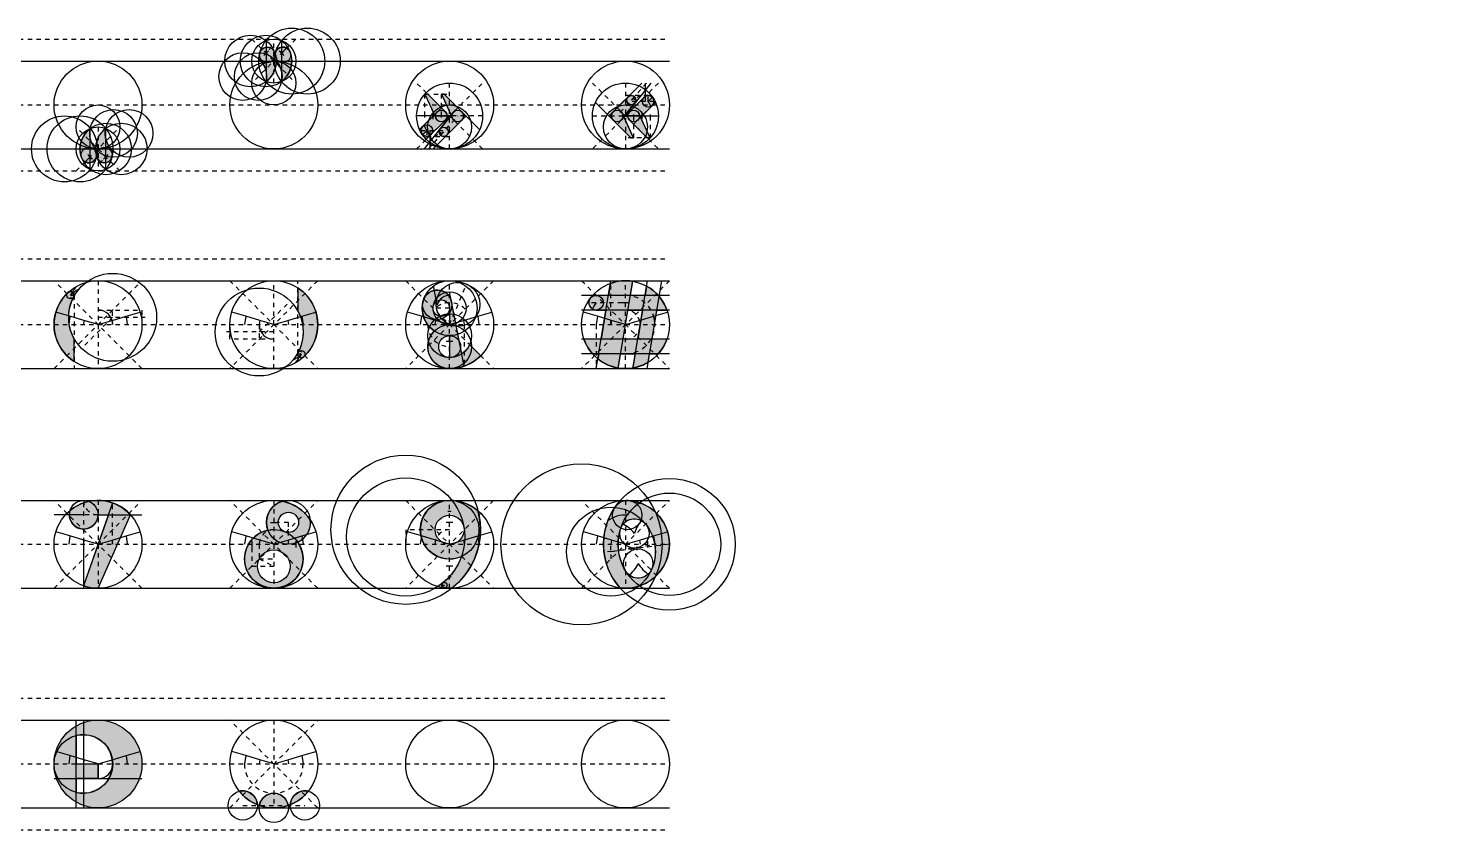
# Model space of a CAD drawing. Header units: millimetres. Extents: x -0.6 to 55.4, y -1.3 to 34.5.
# Drawn here: x 23.41 to 55.39, y -0.5 to 17.75 of the extents above; entities that cross this region are included whole.
import ezdxf

# ---------------------------------------------------------------- set-up
doc = ezdxf.new("R2010")
doc.units = ezdxf.units.MM
doc.linetypes.add('ACAD_ISO02W100', pattern=[15, 12, -3])
doc.linetypes.add('ACAD_ISO03W100', pattern=[30, 12, -18])
for name, color, linetype in [('GUIDES', 252, 'Continuous'), ('guides_minor', 12, 'Continuous'), ('Lettering', 7, 'Continuous'), ('LINES', 252, 'Continuous'), ('Outlines', 5, 'Continuous')]:
    doc.layers.add(name, color=color, linetype=linetype)
pattern_1 = [(0, (4.5794, 7.6645), (0, 6.985), [5.08, -1.905]), (90, (4.5794, 7.6645), (-6.985, 4e-16), [5.08, -1.905])]

msp = doc.modelspace()

# ---------------------------------------------------------------- hatches: boundary and pattern name
at = {"layer": 'Lettering'}
h = msp.add_hatch(color=256, dxfattribs=at)
h.dxf.hatch_style = 1
h.paths.add_polyline_path([(29.176, 16.532, 0.330286), (29.373, 17.202, 0.782711), (29.032, 17.165, 0.000803), (29.032, 17.167, 0.002821), (29.03, 17.158, 0.840786), (28.682, 17.185, 0.047324), (28.661, 17.045, -0.265301), (28.823, 16.532, 0.236068), (29.056, 17.002, -0.236068)])
h.paths.add_polyline_path([(29.054, 17.054), (29.053, 17.054, 0.000587), (29.053, 17.055, 0.001555)], flags=16)
h = msp.add_hatch(color=256, dxfattribs=at)
h.dxf.hatch_style = 1
h.paths.add_polyline_path([(32.906, 15.844), (32.504, 16.246), (32.437, 16.246), (32.653, 15.778), (32.386, 15.511, 0.352155), (32.368, 15.346, 0.054159), (32.469, 15.22), (32.906, 15.656, 0.414214)])
h.paths.add_polyline_path([(33.281, 15.844), (32.879, 16.246), (32.812, 16.246), (33.033, 15.768), (32.784, 15.454, 0.626962), (32.866, 15.285), (32.909, 15.285), (33.281, 15.656, 0.414214)])
h = msp.add_hatch(color=256, dxfattribs=at)
h.dxf.hatch_style = 1
h.paths.add_polyline_path([(37.53, 16.28), (37.465, 16.215), (37.52, 16.215, -0.198912), (37.614, 16.176), (37.615, 16.178, 0.044457)], flags=17)
h.paths.add_polyline_path([(37.632, 16.154, -0.143211), (37.652, 16.083, -0.169861), (37.624, 16), (37.625, 16), (37.683, 16.059, 0.036252)])
h.paths.add_polyline_path([(37.093, 15.656), (37.496, 15.254), (37.562, 15.254), (37.346, 15.722), (37.614, 15.989, 0.352155), (37.632, 16.154, 0.054159), (37.53, 16.28), (37.093, 15.844, 0.414214)])
h.paths.add_polyline_path([(36.718, 15.656), (37.121, 15.254), (37.187, 15.254), (36.967, 15.732), (37.215, 16.046, 0.626962), (37.133, 16.215), (37.09, 16.215), (36.718, 15.844, 0.414214)])
h = msp.add_hatch(color=256, dxfattribs=at)
h.dxf.hatch_style = 1
h.paths.add_polyline_path([(24.823, 15.468, 0.330286), (24.626, 14.798, 0.782711), (24.967, 14.835, 0.000803), (24.968, 14.833, 0.002821), (24.97, 14.842, 0.840786), (25.317, 14.815, 0.047324), (25.339, 14.955, -0.265301), (25.176, 15.468, 0.236068), (24.944, 14.998, -0.236068)])
h.paths.add_polyline_path([(24.946, 14.946), (24.946, 14.946, 0.000587), (24.946, 14.945, 0.001555)], flags=16)
h = msp.add_hatch(dxfattribs=at)
h.set_pattern_fill('ANGLE', color=256)
h.set_pattern_definition([(0, (6.027, 7.663), (0, 6.985), [5.08, -1.905]), (90, (6.027, 7.663), (-6.985, 4e-16), [5.08, -1.905])])
h.paths.add_polyline_path([(51.121, 12.626, 0.137609), (50.68, 12.937), (50.542, 12.132), (49.826, 12.848, 0.059556), (49.639, 12.702), (50.493, 11.848), (50.404, 11.329, -0.414214), (50.019, 11.057), (50.018, 11.05, 0.224118), (50.867, 11.14)])
h = msp.add_hatch(dxfattribs=at)
h.set_pattern_fill('ANGLE', color=256)
h.set_pattern_definition([(0, (6.035, 7.668), (0, 6.985), [5.08, -1.905]), (90, (6.035, 7.668), (-6.985, 4e-16), [5.08, -1.905])])
h.paths.add_polyline_path([(51.13, 12.631, 0.137609), (50.688, 12.942), (50.55, 12.138), (49.834, 12.853, 0.059556), (49.648, 12.707), (50.501, 11.853), (50.412, 11.334, -0.414214), (50.027, 11.062), (50.026, 11.055, 0.224118), (50.875, 11.145)])
h = msp.add_hatch(dxfattribs=at)
h.set_pattern_fill('ANGLE', color=256)
h.set_pattern_definition([(0, (4.5794, 7.6645), (0, 6.985), [5.08, -1.905]), (90, (4.5794, 7.6645), (-6.985, 4e-16), [5.08, -1.905])])
h.paths.add_polyline_path([(54.166, 12.648, 0.119535), (53.832, 12.314), (54.186, 11.961, -0.414214), (54.186, 11.627), (53.832, 11.273, 0.119535), (54.166, 10.94), (54.686, 11.461), (55.207, 10.94, 0.059556), (55.393, 11.087), (54.853, 11.627, -0.414214), (54.853, 11.961), (55.393, 12.501, 0.059556), (55.207, 12.648), (54.686, 12.127)])
h = msp.add_hatch(dxfattribs=at)
h.set_pattern_fill('ANGLE', color=256)
h.set_pattern_definition(pattern_1)
h.paths.add_polyline_path([(54.166, 12.648, 0.119535), (53.832, 12.314), (54.186, 11.961, -0.414214), (54.186, 11.627), (53.832, 11.273, 0.119535), (54.166, 10.94), (54.686, 11.461), (55.207, 10.94, 0.059556), (55.393, 11.087), (54.853, 11.627, -0.414214), (54.853, 11.961), (55.393, 12.501, 0.059556), (55.207, 12.648), (54.686, 12.127)])
h = msp.add_hatch(dxfattribs=at)
h.set_pattern_fill('ANGLE', color=256)
h.set_pattern_definition(pattern_1)
h.paths.add_polyline_path([(54.166, 12.648, 0.119535), (53.832, 12.314), (54.186, 11.961, -0.414214), (54.186, 11.627), (53.832, 11.273, 0.119535), (54.166, 10.94), (54.686, 11.461), (55.207, 10.94, 0.059556), (55.393, 11.087), (54.853, 11.627, -0.414214), (54.853, 11.961), (55.393, 12.501, 0.059556), (55.207, 12.648), (54.686, 12.127)])
h = msp.add_hatch(dxfattribs=at)
h.set_pattern_fill('ANGLE', color=256)
h.set_pattern_definition(pattern_1)
h.paths.add_polyline_path([(54.166, 12.648, 0.119535), (53.832, 12.314), (54.186, 11.961, -0.414214), (54.186, 11.627), (53.832, 11.273, 0.119535), (54.166, 10.94), (54.686, 11.461), (55.207, 10.94, 0.059556), (55.393, 11.087), (54.853, 11.627, -0.414214), (54.853, 11.961), (55.393, 12.501, 0.059556), (55.207, 12.648), (54.686, 12.127)])
h = msp.add_hatch(dxfattribs=at)
h.set_pattern_fill('ANGLE', color=256)
h.set_pattern_definition(pattern_1)
h.paths.add_polyline_path([(54.166, 12.648, 0.119535), (53.832, 12.314), (54.186, 11.961, -0.414214), (54.186, 11.627), (53.832, 11.273, 0.119535), (54.166, 10.94), (54.686, 11.461), (55.207, 10.94, 0.059556), (55.393, 11.087), (54.853, 11.627, -0.414214), (54.853, 11.961), (55.393, 12.501, 0.059556), (55.207, 12.648), (54.686, 12.127)])
h = msp.add_hatch(color=256, dxfattribs=at)
h.dxf.hatch_style = 1
h.paths.add_polyline_path([(29.707, 10.293), (29.703, 10.297, -0.102004), (29.683, 10.27, 0.008293)])
h.paths.add_polyline_path([(29.543, 11.84), (29.543, 11.543), (29.707, 11.707, 0.052899)])
h.paths.add_polyline_path([(29.707, 11.707), (29.543, 11.543), (29.543, 11.315, -0.036803), (29.604, 11.181), (29.638, 11.192), (29.958, 11.288, 0.124073)])
h.paths.add_polyline_path([(29.638, 11.192), (29.604, 11.181, -0.047039), (29.653, 11), (29.667, 11)])
h.paths.add_polyline_path([(29.958, 11.288), (29.638, 11.192), (29.667, 11), (30, 11, 0.073037)])
h.paths.add_polyline_path([(30, 11), (29.653, 11, -0.041886), (29.667, 10.833, -0.106407), (29.578, 10.422), (29.707, 10.293, 0.198912)])
h.paths.add_polyline_path([(29.578, 10.422, -0.014617), (29.552, 10.369, -0.170716), (29.593, 10.407)])
h.paths.add_polyline_path([(29.593, 10.407, 0.170716), (29.552, 10.369, 0.121212), (29.543, 10.331), (29.626, 10.331, -0.019238), (29.585, 10.258, 0.446513), (29.703, 10.297)])
h.paths.add_polyline_path([(29.626, 10.331), (29.543, 10.331, 0.178551), (29.563, 10.277, 0.022739)], flags=17)
h.paths.add_polyline_path([(29.626, 10.331, -0.022739), (29.563, 10.277, 0.08598), (29.585, 10.258, 0.019238)], flags=17)
h = msp.add_hatch(color=256, dxfattribs=at)
h.dxf.hatch_style = 1
h.paths.add_polyline_path([(37.481, 11.876), (37.446, 11.667), (37.113, 11.667), (37.166, 11.986, 0.129582), (36.659, 11.94), (36.613, 11.667), (36.335, 11.667), (36.335, 11.667, 0.003093), (36.333, 11.667), (36.255, 11.667, 0.021561), (36.2, 11.6, 0.618039), (36.333, 11.333), (36.557, 11.333), (36.446, 10.667), (36.057, 10.667, 0.097779), (36.254, 10.333), (36.391, 10.333), (36.372, 10.222, 0.129582), (36.837, 10.013), (36.891, 10.333), (37.224, 10.333), (37.171, 10.015, 0.093805), (37.519, 10.145), (37.551, 10.333), (37.745, 10.333, 0.097779), (37.943, 10.667), (37.606, 10.667), (37.717, 11.333), (37.943, 11.333, 0.184196)])
h.paths.add_polyline_path([(37.057, 11.333), (37.391, 11.333), (37.28, 10.667), (36.946, 10.667)], flags=16)
h.paths.add_polyline_path([(36.502, 11.5), (36.5, 11.5, 0.003093), (36.5, 11.502)], flags=16)
h = msp.add_hatch(color=256, dxfattribs=at)
h.dxf.hatch_style = 1
h.paths.add_polyline_path([(24.317, 11.73, 0.008293), (24.293, 11.707), (24.297, 11.703, -0.102004)])
h.paths.add_polyline_path([(24.415, 11.742, 0.446513), (24.297, 11.703), (24.407, 11.593, 0.298096), (24.457, 11.669), (24.374, 11.669, -0.019238)])
h.paths.add_polyline_path([(24.415, 11.742, 0.019238), (24.374, 11.669, -0.022739), (24.437, 11.723, 0.08598)], flags=17)
h.paths.add_polyline_path([(24.437, 11.723, 0.022739), (24.374, 11.669), (24.457, 11.669, 0.178551)], flags=17)
h.paths.add_polyline_path([(24.297, 11.703, 0.103356), (24.29, 11.669, 0.540718), (24.407, 11.593)], flags=17)
h.paths.add_polyline_path([(24.447, 11.631, -0.170716), (24.407, 11.593), (24.422, 11.578, -0.014617)])
h.paths.add_polyline_path([(24.422, 11.578), (24.407, 11.593, -0.540718), (24.29, 11.669, -0.103356), (24.297, 11.703), (24.293, 11.707, 0.124073), (24.042, 11.288), (24.334, 11.2, -0.097995)])
h.paths.add_polyline_path([(24.333, 11.167, -0.008325), (24.334, 11.2), (24.042, 11.288, 0.073037), (24, 11), (24.333, 11), (24.34, 11.048, -0.02973)])
h.paths.add_polyline_path([(24.34, 11.048), (24.333, 11), (24.347, 11, -0.012142)])
h.paths.add_polyline_path([(24.347, 11), (24.333, 11), (24, 11, 0.198912), (24.293, 10.293), (24.457, 10.457), (24.457, 10.685, -0.083988)])
h.paths.add_polyline_path([(24.457, 10.457), (24.293, 10.293, 0.052899), (24.457, 10.16)])
h = msp.add_hatch(color=256, dxfattribs=at)
h.dxf.hatch_style = 1
h.paths.add_polyline_path([(32.398, 11.544, 0.323424), (32.65, 10.856, 0.672955), (33, 10, 0.198912), (33.707, 10.293), (33.455, 10.545, -0.139919), (33.278, 10.336), (33.046, 11.518, 0.789632)])
h.paths.add_polyline_path([(33, 11.375), (33, 11, 0.00084), (33.001, 10.999, 0.000624), (33, 10.999, -0.415403), (32.624, 11.376), (32.624, 11.376, -0.996761)], flags=16)
h.paths.add_polyline_path([(33, 10.749), (33, 10.251, -1)], flags=16)
h = msp.add_hatch(color=256, dxfattribs=at)
h.dxf.hatch_style = 1
h.paths.add_polyline_path([(24.362, 6.77, 1.162213), (25, 6.674), (25.238, 6.674), (24.667, 5.057, 0.085164), (25, 5), (25.739, 6.674, 0.400448)])
h = msp.add_hatch(color=256, dxfattribs=at)
h.dxf.hatch_style = 1
h.paths.add_polyline_path([(29.83, 6.558, 0.198068), (29.196, 6.981, 0.44068), (28.867, 6.32, 3.341796), (29.547, 6.048, 0.321792)])
h.paths.add_polyline_path([(29.102, 6.5, -1), (29.564, 6.5, -1)], flags=16)
h.paths.add_polyline_path([(29.373, 5.5, -1), (28.627, 5.5, -1)], flags=16)
h = msp.add_hatch(color=256, dxfattribs=at)
h.dxf.hatch_style = 1
h.paths.add_polyline_path([(33.644, 6.765, 0.176708), (33, 7, 1.232022), (33.268, 5.723, -0.140372), (32.841, 5.119, 0.661315), (32.872, 5.008, 0.046041), (33.056, 5.002, 0.297645)])
h.paths.add_polyline_path([(33.33, 6.333, -1), (32.67, 6.333, -1)], flags=16)
h = msp.add_hatch(color=256, dxfattribs=at)
h.dxf.hatch_style = 1
h.paths.add_polyline_path([(37.062, 6.998, 0.262398), (36.768, 6.855, 0.345214), (36.875, 5.008, 1.031897)])
h.paths.add_polyline_path([(37.461, 6.461), (37.461, 6.461, -0.277398), (37.596, 5.429, -0.60543), (37.007, 5.388, -0.21727), (36.886, 6.348, -0.594938)], flags=16)
h = msp.add_hatch(color=256, dxfattribs=at)
h.dxf.hatch_style = 1
edge = h.paths.add_edge_path(flags=16)
edge.add_line((24.5, 1.645), (24.5, 1))
edge.add_line((24.5, 1), (25, 1))
edge.add_line((25, 1), (25, 0.667))
edge.add_line((25, 0.667), (24.5, 0.667))
edge.add_line((24.5, 0.667), (24.5, 0.355))
edge.add_arc((24.667, 1), 0.667, 255.5225, 464.4775)
edge = h.paths.add_edge_path()
edge.add_arc((25, 1), 1, 0, 360)
h = msp.add_hatch(color=256, dxfattribs=at)
h.dxf.hatch_style = 1
edge = h.paths.add_edge_path()
edge.add_arc((28.293, 0.056), 0.333, 2.9408, 103.4147)
edge.add_arc((29, 1), 1, 218.3312, 248.0244)
edge = h.paths.add_edge_path()
edge.add_arc((29, 0), 0.333, 9.5941, 170.4059)
edge.add_arc((29, 1), 1, 250.8119, 289.1881)
edge = h.paths.add_edge_path()
edge.add_arc((29.707, 0.056), 0.333, 76.5853, 177.0592)
edge.add_arc((29, 1), 1, 291.9756, 321.6688)

# ---------------------------------------------------------------- linework, layer by layer
at = {"layer": 'GUIDES'}
for centre, radius in [((29, 17), 0.5), ((25, 16), 1), ((29, 16), 1), ((29, 16.5), 0.5), ((33, 16), 1), ((37, 16), 1), ((33, 15.75), 0.75), ((37, 15.75), 0.75), ((25, 15.5), 0.5), ((33, 15.5), 0.5), ((37, 15.5), 0.5), ((37, 15.5), 0.5), ((25, 15), 0.5), ((25, 11), 1), ((29, 11), 1), ((33, 11), 1), ((37, 11), 1), ((25, 6), 1), ((29, 6), 1), ((33, 6), 1), ((37, 6), 1), ((25, 1), 1), ((25, 1), 1), ((29, 1), 1), ((33, 1), 1), ((37, 1), 1)]:
    msp.add_circle(centre, radius, dxfattribs=at)
at = {"layer": 'guides_minor', "linetype": 'ACAD_ISO02W100', "ltscale": 0.001}
for p, q in [((29.5, 17.5), (28.5, 16.5)), ((28.5, 17.5), (29.5, 16.5)), ((29, 16.5), (29, 17.5)), ((33.75, 15), (32.25, 16.5)), ((32.25, 15), (33.75, 16.5)), ((33, 15), (33, 16.5)), ((36.25, 16.5), (37.75, 15)), ((37.75, 16.5), (36.25, 15)), ((37, 16.5), (37, 15)), ((33.75, 15.75), (32.25, 15.75)), ((36.25, 15.75), (37.75, 15.75)), ((24.5, 14.5), (25.5, 15.5)), ((25.5, 14.5), (24.5, 15.5)), ((25, 15.5), (25, 14.5)), ((26, 10), (24, 12)), ((24, 10), (26, 12)), ((25, 12), (25, 10)), ((28, 12), (30, 10)), ((30, 12), (28, 10)), ((29, 10), (29, 12)), ((32, 12), (34, 10)), ((34, 12), (32, 10)), ((33, 10), (33, 12)), ((36.002, 12), (38.002, 10)), ((38.002, 12), (36.002, 10)), ((37.002, 10), (37.002, 12)), ((26, 5), (24, 7)), ((24, 5), (26, 7)), ((25, 7), (25, 5)), ((30, 5), (28, 7)), ((28, 5), (30, 7)), ((29, 7), (29, 5)), ((32, 7), (34, 5)), ((34, 7), (32, 5)), ((33, 5), (33, 7)), ((38, 5), (36, 7)), ((36, 5), (38, 7)), ((37, 7), (37, 5)), ((30, 0), (28, 2)), ((28, 0), (30, 2)), ((29, 2), (29, 0))]:
    msp.add_line(p, q, dxfattribs=at)
at = {"layer": 'guides_minor'}
for p, q in [((28.823, 17.468), (28.823, 16.532)), ((29.176, 17.468), (29.176, 16.532)), ((29.176, 17.177), (29.353, 17.354)), ((28.77, 17.124), (28.876, 17.23)), ((29.23, 17.124), (29.123, 17.23)), ((37.375, 16.5), (36.625, 15.75)), ((37.575, 16.5), (36.916, 15.668)), ((37.454, 16.083), (37.454, 16.5)), ((32.437, 16.246), (32.692, 15.694)), ((32.812, 16.246), (33.067, 15.694)), ((33.683, 15.441), (32.879, 16.246)), ((36.316, 16.059), (37.121, 15.254)), ((37.683, 16.059), (37.187, 15.562)), ((37.615, 16.178), (37.52, 16.083)), ((33, 15.75), (32.25, 15.75)), ((32.316, 15.441), (32.812, 15.938)), ((32.425, 15), (33.083, 15.832)), ((32.437, 15.713), (32.437, 15.787)), ((32.625, 15.675), (32.625, 15.825)), ((32.625, 15.75), (33, 15.75)), ((32.625, 15), (33.375, 15.75)), ((32.812, 15.713), (32.812, 15.787)), ((37.187, 15.254), (36.933, 15.806)), ((37, 15.75), (37.75, 15.75)), ((37.375, 15.75), (37, 15.75)), ((37.187, 15.787), (37.187, 15.713)), ((37.562, 15.254), (37.308, 15.806)), ((37.375, 15.825), (37.375, 15.675)), ((37.562, 15.787), (37.562, 15.713)), ((24.823, 14.532), (24.823, 15.468)), ((25.176, 14.532), (25.176, 15.468)), ((32.384, 15.322), (32.48, 15.417)), ((32.546, 15.417), (32.546, 15)), ((24.823, 14.823), (24.646, 14.646)), ((24.77, 14.876), (24.876, 14.77)), ((25.23, 14.876), (25.123, 14.77)), ((32.718, 11.454), (32.634, 11.882)), ((36.335, 10), (36.669, 12)), ((36.835, 10), (37.169, 12)), ((37.169, 10), (37.502, 12)), ((37.495, 10), (37.828, 12)), ((33.333, 10.057), (33, 11.75)), ((38.002, 11.667), (36.002, 11.667)), ((24.361, 11.192), (24.042, 11.288)), ((25.638, 11.192), (25.958, 11.288)), ((28.361, 11.192), (28.042, 11.288)), ((29.638, 11.192), (29.958, 11.288)), ((32.361, 11.192), (32.042, 11.288)), ((33.638, 11.192), (33.958, 11.288)), ((38, 11.333), (36, 11.333)), ((36.363, 11.192), (36.044, 11.288)), ((37.077, 11.5), (36.927, 11.5)), ((37.64, 11.192), (37.96, 11.288)), ((24.361, 11.192), (24.333, 11)), ((24.681, 11.096), (24.361, 11.192)), ((24.681, 11.096), (24.667, 11)), ((25, 11), (24.681, 11.096)), ((25, 11), (25.319, 11.096)), ((25.319, 11.096), (25.638, 11.192)), ((25.319, 11.096), (25.333, 11)), ((25.638, 11.192), (25.667, 11)), ((28.361, 11.192), (28.333, 11)), ((28.681, 11.096), (28.361, 11.192)), ((28.681, 11.096), (28.667, 11)), ((29, 11), (28.681, 11.096)), ((29, 11), (29.319, 11.096)), ((29.319, 11.096), (29.638, 11.192)), ((29.319, 11.096), (29.333, 11)), ((29.638, 11.192), (29.667, 11)), ((32.361, 11.192), (32.333, 11)), ((32.681, 11.096), (32.361, 11.192)), ((32.681, 11.096), (32.667, 11)), ((33, 11), (32.681, 11.096)), ((33, 11), (33.319, 11.096)), ((33.319, 11.096), (33.638, 11.192)), ((33.319, 11.096), (33.333, 11)), ((33.638, 11.192), (33.667, 11)), ((36.363, 11.192), (36.335, 11)), ((36.683, 11.096), (36.363, 11.192)), ((36.683, 11.096), (36.669, 11)), ((37.002, 11), (36.683, 11.096)), ((37.002, 11), (37.321, 11.096)), ((37.321, 11.096), (37.64, 11.192)), ((37.321, 11.096), (37.335, 11)), ((37.64, 11.192), (37.669, 11)), ((32.925, 10.625), (33.075, 10.625)), ((38.002, 10.667), (36.002, 10.667)), ((38.002, 10.333), (36.002, 10.333)), ((25.333, 6.943), (24.667, 5.057)), ((33.037, 6.75), (32.962, 6.75)), ((24.674, 6.674), (24, 6.674)), ((25, 6.674), (26, 6.674)), ((25, 5), (25.739, 6.674)), ((28.925, 6.5), (29.075, 6.5)), ((33.075, 6.5), (32.925, 6.5)), ((24.361, 6.192), (24.042, 6.288)), ((24.361, 6.192), (24.333, 6)), ((24.681, 6.096), (24.361, 6.192)), ((24.681, 6.096), (24.667, 6)), ((25, 6), (24.681, 6.096)), ((25, 6), (25.319, 6.096)), ((25.319, 6.096), (25.638, 6.192)), ((25.319, 6.096), (25.333, 6)), ((25.638, 6.192), (25.958, 6.288)), ((25.638, 6.192), (25.667, 6)), ((28.361, 6.192), (28.042, 6.288)), ((28.361, 6.192), (28.333, 6)), ((28.681, 6.096), (28.361, 6.192)), ((28.681, 6.096), (28.667, 6)), ((29, 6), (28.681, 6.096)), ((29, 6), (29.319, 6.096)), ((29.319, 6.096), (29.638, 6.192)), ((29.319, 6.096), (29.333, 6)), ((29.638, 6.192), (29.958, 6.288)), ((29.638, 6.192), (29.667, 6)), ((32.361, 6.192), (32.042, 6.288)), ((32.361, 6.192), (32.333, 6)), ((32.681, 6.096), (32.361, 6.192)), ((32.681, 6.096), (32.667, 6)), ((33, 6), (32.681, 6.096)), ((32.791, 6.262), (32.738, 6.209)), ((33, 6), (33.319, 6.096)), ((33.319, 6.096), (33.638, 6.192)), ((33.319, 6.096), (33.333, 6)), ((33.638, 6.192), (33.958, 6.288)), ((33.638, 6.192), (33.667, 6)), ((36.361, 6.192), (36.042, 6.288)), ((36.361, 6.192), (36.333, 6)), ((36.681, 6.096), (36.361, 6.192)), ((36.681, 6.096), (36.667, 6)), ((37, 6), (36.681, 6.096)), ((37, 6), (37.319, 6.096)), ((37.319, 6.096), (37.638, 6.192)), ((37.319, 6.096), (37.333, 6)), ((37.638, 6.192), (37.958, 6.288)), ((37.638, 6.192), (37.667, 6)), ((24.667, 6), (24.667, 5)), ((28.5, 6.075), (28.5, 5.925)), ((29.5, 6.075), (29.5, 5.925)), ((36.5, 6.075), (36.5, 5.925)), ((36.745, 5.835), (36.595, 5.832)), ((36.833, 6.075), (36.833, 5.925)), ((37.254, 5.944), (37.263, 5.87)), ((37.5, 6.075), (37.5, 5.925)), ((37.833, 6.038), (37.833, 5.963)), ((33.075, 5.5), (32.925, 5.5)), ((33.037, 5.25), (32.962, 5.25)), ((24.5, 0), (24.5, 2)), ((24.667, 2), (24.667, 0)), ((24.361, 1.192), (24.042, 1.288)), ((25.639, 1.192), (25.958, 1.288)), ((28.361, 1.192), (28.042, 1.288)), ((29.639, 1.192), (29.958, 1.288)), ((24.361, 1.192), (24.333, 1)), ((24.681, 1.096), (24.361, 1.192)), ((24.681, 1.096), (24.667, 1)), ((25, 1), (24.681, 1.096)), ((25, 1), (25.319, 1.096)), ((25, 0.667), (25, 1)), ((25.319, 1.096), (25.639, 1.192)), ((25.319, 1.096), (25.333, 1)), ((25.639, 1.192), (25.667, 1)), ((28.361, 1.192), (28.333, 1)), ((28.681, 1.096), (28.361, 1.192)), ((28.681, 1.096), (28.667, 1)), ((29, 1), (28.681, 1.096)), ((29, 1), (29.319, 1.096)), ((29.319, 1.096), (29.639, 1.192)), ((29.319, 1.096), (29.333, 1)), ((29.639, 1.192), (29.667, 1)), ((24, 0.667), (26, 0.667))]:
    msp.add_line(p, q, dxfattribs=at)
at = {"layer": 'guides_minor', "linetype": 'ACAD_ISO02W100', "ltscale": 0.00022}
for p, q in [((37.48, 16.5), (36.812, 15.75)), ((32.437, 15.75), (32.437, 16.246)), ((32.437, 16.246), (33, 16.246)), ((32.812, 15.75), (32.812, 16.246)), ((37.52, 16.215), (36.931, 16.215)), ((37.652, 16.083), (37.108, 16.083)), ((37.349, 16.215), (37.133, 16.111)), ((37.52, 16.083), (37.52, 16.215)), ((32.52, 15), (33.187, 15.75)), ((37.187, 15.75), (37.187, 15.254)), ((37.562, 15.75), (37.562, 15.254)), ((32.347, 15.417), (32.891, 15.417)), ((32.48, 15.417), (32.48, 15.285)), ((32.65, 15.285), (32.866, 15.389)), ((32.48, 15.285), (33.069, 15.285)), ((37.562, 15.254), (37, 15.254)), ((29.543, 10.331), (29.543, 12)), ((33, 11), (33.382, 11.924)), ((36.669, 11), (36.669, 12)), ((24.374, 11.669), (24.457, 11.669)), ((24.457, 11.669), (24.457, 10)), ((28.667, 10.833), (29.374, 11.54)), ((25, 11.333), (26, 11.333)), ((25.333, 11), (25.333, 11.333)), ((26, 11.333), (26, 11)), ((26, 11.167), (26, 11.333)), ((33, 11.375), (32.624, 11.375)), ((36.927, 11.5), (36.134, 11.5)), ((25.333, 11.167), (24.626, 10.46)), ((25, 11.167), (26.075, 11.167)), ((28, 10.667), (28, 11)), ((28.667, 11), (28.667, 10.667)), ((33.333, 11), (33.333, 10)), ((36.335, 11), (36.335, 10)), ((29, 10.833), (27.925, 10.833)), ((28, 10.833), (28, 10.667)), ((29, 10.667), (28, 10.667)), ((29.626, 10.331), (29.543, 10.331)), ((24.674, 6.048), (24.674, 7)), ((25.333, 6), (25.333, 7)), ((25, 6.674), (24.674, 6.674)), ((29.333, 6.5), (29.075, 6.5)), ((29.333, 6), (29.333, 6.5)), ((33, 6.333), (32, 6.333)), ((32, 6.333), (32, 6)), ((28.5, 5.925), (28.5, 5.5)), ((28.667, 6), (28.667, 5.667)), ((36.674, 5.667), (36.667, 6)), ((36.67, 5.833), (37.667, 6)), ((38, 6), (36.67, 5.833)), ((28.5, 5.5), (29, 5.5)), ((28.667, 5.667), (29, 5.667)), ((28.667, 5.667), (29, 5.5)), ((28.293, 0.056), (29.707, 0.056))]:
    msp.add_line(p, q, dxfattribs=at)
at = {"layer": 'guides_minor'}
for centre, radius in [((29.409, 17), 0.75), ((29.763, 17), 0.75), ((28.469, 17), 0.586), ((28.823, 17), 0.586), ((28.854, 17.141), 0.177), ((29.207, 17.141), 0.177), ((28.293, 16.646), 0.542), ((28.646, 16.646), 0.542), ((37.133, 16.111), 0.105), ((37.52, 16.083), 0.133), ((24.237, 15), 0.75), ((24.59, 15), 0.75), ((25.353, 15.354), 0.542), ((25.707, 15.354), 0.542), ((32.812, 15.75), 0.133), ((33.187, 15.75), 0.133), ((36.812, 15.75), 0.133), ((37.187, 15.75), 0.133), ((25.176, 15), 0.586), ((25.53, 15), 0.586), ((32.48, 15.417), 0.133), ((32.866, 15.389), 0.105), ((24.792, 14.859), 0.177), ((25.146, 14.859), 0.177), ((25.333, 11.167), 1), ((33, 11.375), 0.625), ((33.191, 11.462), 0.5), ((24.374, 11.669), 0.0833), ((28.667, 10.833), 1), ((32.718, 11.454), 0.333), ((33, 11.375), 0.375), ((32.812, 11.375), 0.188), ((36.333, 11.5), 0.167), ((33, 10.749), 0.499), ((33, 10.5), 0.499), ((33, 10.5), 0.249), ((29.626, 10.331), 0.0833), ((32, 6.333), 1.7), ((36, 6), 1.833), ((32, 6.167), 1.344), ((38, 6), 1.5), ((38, 6), 1.167), ((24.674, 6.674), 0.326), ((29.333, 6.5), 0.5), ((29.333, 6.5), 0.231), ((33, 6.333), 0.667), ((36.67, 5.833), 1.01), ((37.042, 6.665), 0.333), ((33, 6.333), 0.33), ((37.205, 6.249), 0.333), ((29, 5.667), 0.667), ((29, 5.5), 0.373), ((37.291, 5.563), 0.333), ((32.88, 5.07), 0.0625), ((24.667, 1), 0.667), ((28.293, 0.056), 0.333), ((29, 0), 0.333), ((29.707, 0.056), 0.333)]:
    msp.add_circle(centre, radius, dxfattribs=at)
at = {"layer": 'guides_minor', "linetype": 'ACAD_ISO02W100', "ltscale": 0.00022}
for centre, radius, start, end in [((28.469, 17), 0.41, 20.1973, 50.6067), ((29.409, 17), 0.573, 143.6803, 165.7202), ((28.823, 17), 0.41, 20.1973, 50.6067), ((29.763, 17), 0.573, 143.6803, 165.7202), ((37.349, 16.215), 0.169, 180, 231.6555), ((32.65, 15.285), 0.169, 0, 51.6555), ((24.237, 15), 0.573, 323.6803, 345.7202), ((25.176, 15), 0.41, 200.1973, 230.6067), ((24.59, 15), 0.573, 323.6803, 345.7202), ((25.53, 15), 0.41, 200.1973, 230.6067), ((37.002, 11), 0.667, 270, 90), ((33, 11), 0.5, 45, 135), ((37.002, 11), 0.333, 269.9996, 90), ((33, 11), 0.5, 180, 270), ((25, 7), 0.326, 180, 270), ((29, 6), 0.333, 90, 180), ((33, 6), 0.333, 90, 180), ((29, 1), 0.667, 180, 0)]:
    msp.add_arc(centre, radius, start, end, dxfattribs=at)
at = {"layer": 'guides_minor'}
for centre, radius, start, end in [((37, 15.75), 0.617, 19.5658, 32.5999), ((33, 15.75), 0.617, 199.5658, 212.5999), ((25.333, 11.167), 1.083, 139.3337, 152.3552), ((25, 11), 0.917, 118.3124, 133.0994), ((33, 11.375), 0.292, 86.6971, 164.3219), ((25, 11), 0.333, 0, 90), ((37, 11), 0.833, 143.1293, 156.4218), ((29, 11), 0.333, 180, 270), ((29, 11), 0.917, 298.3124, 313.0994), ((28.667, 10.833), 1.083, 319.3337, 332.3552), ((38, 6), 1.167, 125.6853, 145.2281), ((37, 6), 0.667, 86.4167, 127.1689), ((36.67, 5.833), 0.677, 37.8595, 67.6501), ((38, 6), 0.833, 138.2947, 162.6274), ((36.67, 5.833), 0.677, 306.6373, 336.4278), ((38, 6), 0.833, 211.66, 235.9926), ((33, 6), 0.937, 257.488, 262.6705), ((32, 6.167), 1.406, 305.2285, 308.7614), ((25, 1), 0.333, 270, 0)]:
    msp.add_arc(centre, radius, start, end, dxfattribs=at)
at = {"layer": 'LINES', "linetype": 'ACAD_ISO03W100', "ltscale": 0.0033}
for p, q in [((0, 17.5), (38, 17.5)), ((0, 14.5), (38, 14.5)), ((0, 12.5), (38, 12.5)), ((0, 2.5), (38, 2.5)), ((0, -0.5), (38, -0.5))]:
    msp.add_line(p, q, dxfattribs=at)
at = {"layer": 'LINES'}
for p, q in [((0, 17), (38, 17)), ((0, 15), (38, 15)), ((0, 12), (38, 12)), ((0, 10), (38, 10)), ((0, 7), (38, 7)), ((0, 5), (38, 5)), ((0, 2), (38, 2)), ((0, 0), (38, 0))]:
    msp.add_line(p, q, dxfattribs=at)
at = {"layer": 'LINES', "linetype": 'ACAD_ISO03W100', "ltscale": 0.002}
for p, q in [((0, 16), (38, 16)), ((0, 11), (38, 11)), ((0, 6), (38, 6)), ((0, 1), (38, 1))]:
    msp.add_line(p, q, dxfattribs=at)
at = {"layer": 'Outlines'}
for points in [[(29.176, 16.532, 0.330286), (29.373, 17.202, 0.782711), (29.032, 17.165, 0.000803), (29.032, 17.167, 0.002821), (29.03, 17.158, 0.840786), (28.682, 17.185, 0.047324), (28.661, 17.045, -0.265301), (28.823, 16.532, 0.236068), (29.056, 17.002, -0.236068), (29.176, 16.532, 0.330286)], [(29.054, 17.054), (29.053, 17.054, 0.000587), (29.053, 17.055, 0.001555), (29.054, 17.054)], [(32.906, 15.844), (32.504, 16.246), (32.437, 16.246), (32.653, 15.778), (32.386, 15.511, 0.352155), (32.368, 15.346, 0.054159), (32.469, 15.22), (32.906, 15.656, 0.414214), (32.906, 15.844)], [(33.281, 15.844), (32.879, 16.246), (32.812, 16.246), (33.033, 15.768), (32.784, 15.454, 0.626962), (32.866, 15.285), (32.909, 15.285), (33.281, 15.656, 0.414214), (33.281, 15.844)], [(36.718, 15.656), (37.121, 15.254), (37.187, 15.254), (36.967, 15.732), (37.215, 16.046, 0.626962), (37.133, 16.215), (37.09, 16.215), (36.718, 15.844, 0.414214), (36.718, 15.656)], [(37.632, 16.154, 0.255827), (37.52, 16.215), (37.465, 16.215), (37.093, 15.844, 0.414214), (37.093, 15.656), (37.496, 15.254), (37.562, 15.254), (37.346, 15.722), (37.614, 15.989, 0.352155)], [(24.823, 15.468, 0.330286), (24.626, 14.798, 0.782711), (24.967, 14.835, 0.000803), (24.968, 14.833, 0.002821), (24.97, 14.842, 0.840786), (25.317, 14.815, 0.047324), (25.339, 14.955, -0.265301), (25.176, 15.468, 0.236068), (24.944, 14.998, -0.236068), (24.823, 15.468, 0.330286)], [(24.946, 14.946), (24.946, 14.946, 0.000587), (24.946, 14.945, 0.001555), (24.946, 14.946)], [(29.707, 11.707, 0.052899), (29.543, 11.84), (29.543, 11.543), (29.543, 11.315, -0.036803), (29.604, 11.181, -0.047039), (29.653, 11, -0.041886), (29.667, 10.833, -0.106407), (29.578, 10.422, -0.014617), (29.552, 10.369, 0.121212), (29.543, 10.331, 0.178551), (29.563, 10.277, 0.08598), (29.585, 10.258, 0.329501), (29.683, 10.27, 0.008293), (29.707, 10.293, 0.198912), (30, 11), (30, 11, 0.073037), (29.958, 11.288, 0.124073), (29.707, 11.707)], [(37.481, 11.876), (37.446, 11.667), (37.113, 11.667), (37.166, 11.986, 0.129582), (36.659, 11.94), (36.613, 11.667), (36.335, 11.667), (36.335, 11.667, 0.003093), (36.333, 11.667), (36.255, 11.667, 0.021561), (36.2, 11.6, 0.618039), (36.333, 11.333), (36.557, 11.333), (36.446, 10.667), (36.057, 10.667, 0.097779), (36.254, 10.333), (36.391, 10.333), (36.372, 10.222, 0.129582), (36.837, 10.013), (36.891, 10.333), (37.224, 10.333), (37.171, 10.015, 0.093805), (37.519, 10.145), (37.551, 10.333), (37.745, 10.333, 0.097779), (37.943, 10.667), (37.606, 10.667), (37.717, 11.333), (37.943, 11.333, 0.184196), (37.481, 11.876)], [(24.317, 11.73, 0.008293), (24.293, 11.707, 0.124073), (24.042, 11.288, 0.073037), (24, 11, 0.198912), (24.293, 10.293, 0.052899), (24.457, 10.16), (24.457, 10.457), (24.457, 10.457), (24.457, 10.685, -0.083988), (24.347, 11, -0.012142), (24.34, 11.048), (24.34, 11.048, -0.02973), (24.333, 11.167, -0.008325), (24.334, 11.2, -0.097995), (24.422, 11.578, -0.014617), (24.447, 11.631, 0.121212), (24.457, 11.669, 0.178551), (24.437, 11.723), (24.437, 11.723, 0.08598), (24.415, 11.742), (24.415, 11.742, 0.329501)], [(32.398, 11.544, 0.323424), (32.65, 10.856, 0.672955), (33, 10, 0.198912), (33.707, 10.293), (33.455, 10.545, -0.139919), (33.278, 10.336), (33.046, 11.518, 0.789632), (32.398, 11.544, 0.323424)], [(33, 11.375), (33, 11, 0.00084), (33.001, 10.999, 0.000624), (33, 10.999, -0.415403), (32.624, 11.376), (32.624, 11.376, -0.996761), (33, 11.375)], [(36.502, 11.5), (36.5, 11.5, 0.003093), (36.5, 11.502), (36.502, 11.5)], [(33, 10.749), (33, 10.251, -1), (33, 10.749)], [(24.362, 6.77, 1.162213), (25, 6.674), (25.238, 6.674), (24.667, 5.057, 0.085164), (25, 5), (25.739, 6.674, 0.400448), (24.362, 6.77, 1.162213)], [(29.83, 6.558, 0.198068), (29.196, 6.981, 0.44068), (28.867, 6.32, 3.341796), (29.547, 6.048, 0.321792), (29.83, 6.558, 0.198068)], [(33.644, 6.765, 0.176708), (33, 7, 1.232022), (33.268, 5.723, -0.140372), (32.841, 5.119, 0.661315), (32.872, 5.008, 0.046041), (33.056, 5.002, 0.297645), (33.644, 6.765, 0.176708)], [(37.062, 6.998, 0.262398), (36.768, 6.855, 0.345214), (36.875, 5.008, 1.031897), (37.062, 6.998, 0.262398)], [(37.461, 6.461), (37.461, 6.461, -0.277398), (37.596, 5.429, -0.60543), (37.007, 5.388, -0.21727), (36.886, 6.348, -0.594938), (37.461, 6.461)], [(28.626, 0.073, 0.468827), (28.216, 0.38, 0.130291)], [(29.329, 0.056, 0.845154), (28.671, 0.056, 0.169031)], [(29.784, 0.38, 0.468827), (29.374, 0.073, 0.130291)]]:
    msp.add_lwpolyline(points, format="xyb", close=True, dxfattribs=at)
for points in [[(37.057, 11.333), (37.391, 11.333), (37.28, 10.667), (36.946, 10.667), (37.057, 11.333)], [(29.638, 11.192), (29.638, 11.192)], [(29.593, 10.407), (29.593, 10.407)], [(29.626, 10.331), (29.626, 10.331)], [(24.5, 0.355), (24.5, 0.355)], [(24.5, 0.355), (24.5, 0.355)]]:
    msp.add_lwpolyline(points, close=True, dxfattribs=at)
at = {"layer": 'Outlines', "ltscale": 0.002}
msp.add_lwpolyline([(24.5, 1.645), (24.5, 1), (25, 1), (25, 0.667), (24.5, 0.667), (24.5, 0.355, 1.290994)], format="xyb", close=True, dxfattribs=at)
at = {"layer": 'Outlines'}
for centre, radius in [((29.333, 6.5), 0.231), ((33, 6.333), 0.33), ((29, 5.5), 0.373), ((25, 1), 1), ((25, 1), 1)]:
    msp.add_circle(centre, radius, dxfattribs=at)

doc.saveas('drawing.dxf')
